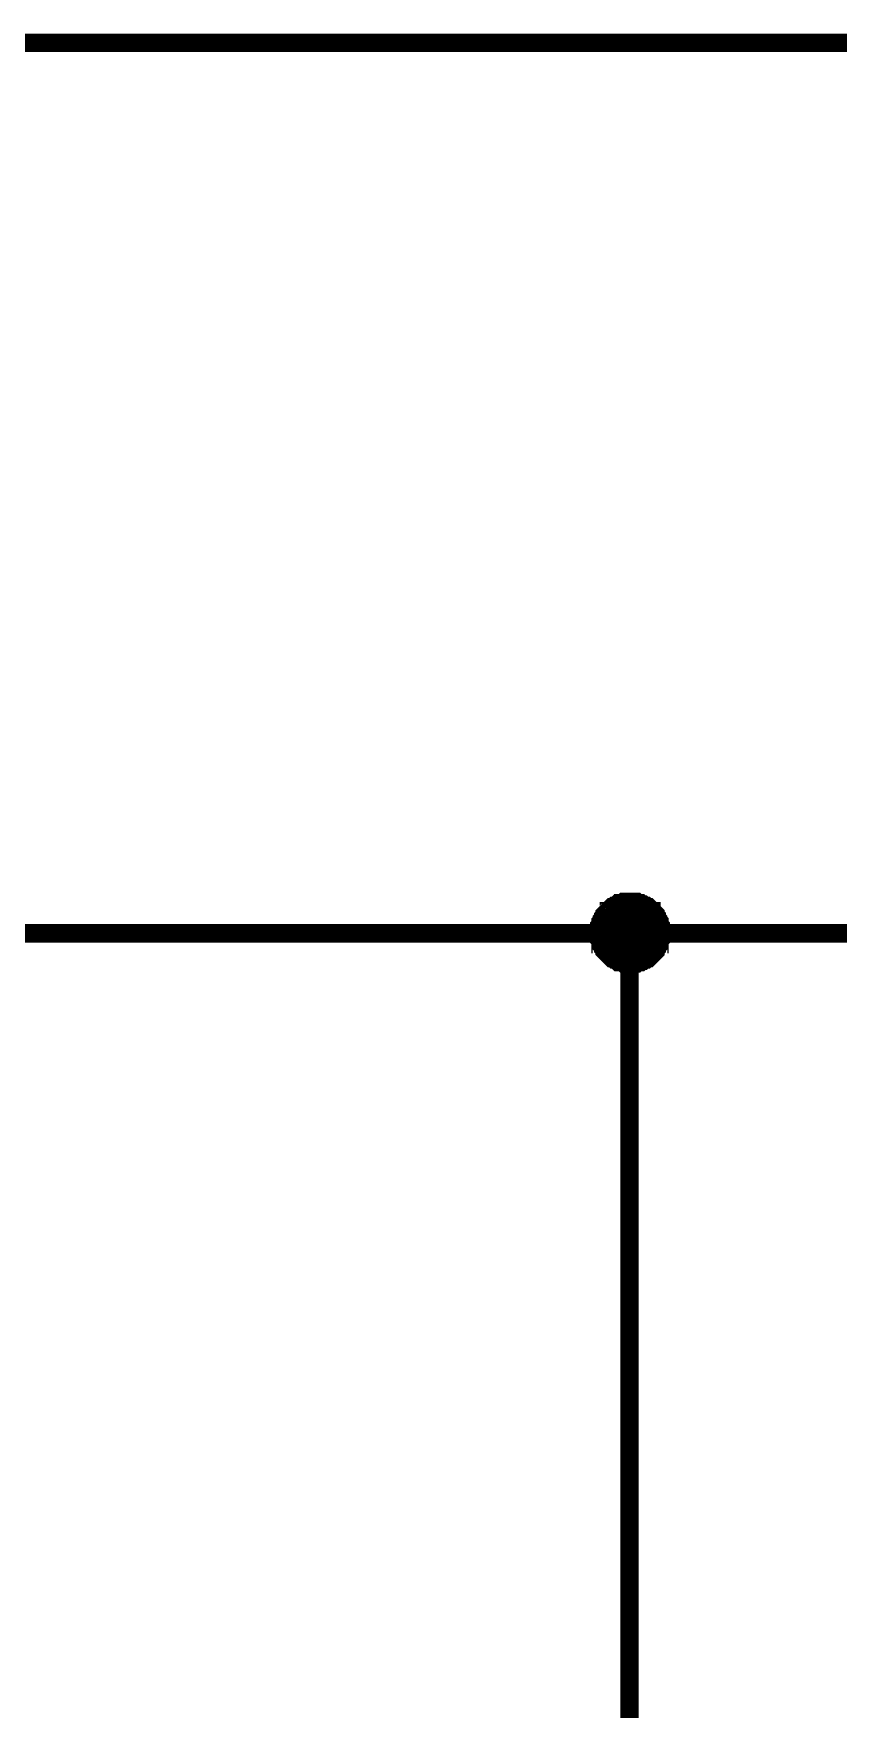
# Model space of a CAD drawing. Header units: millimetres. Extents: x 0 to 800, y 0 to 567.
# Drawn here: x 615.78 to 628.91, y 214.83 to 242.15 of the extents above; entities that cross this region are included whole.
import ezdxf

# ---------------------------------------------------------------- set-up
doc = ezdxf.new("R2010")
doc.units = ezdxf.units.MM
doc.layers.add('Sheet', color=255, linetype='Continuous')

msp = doc.modelspace()

# ---------------------------------------------------------------- linework, layer by layer
at = {"layer": 'Sheet'}
for points, const_width in [([(644.515, 240.697), (644.515, 241.996), (570.015, 241.996), (570.015, 229.991)], 0.3), ([(625.005, 227.482), (625.005, 227.504), (625.005, 227.527), (625.005, 227.571), (625.005, 227.594), (625.028, 227.616), (625.028, 227.639), (625.028, 227.661), (625.05, 227.683), (625.05, 227.706), (625.073, 227.728), (625.073, 227.751), (625.095, 227.773), (625.095, 227.795), (625.117, 227.818), (625.14, 227.84), (625.162, 227.84), (625.162, 227.863), (625.185, 227.885), (625.207, 227.907), (625.229, 227.907), (625.252, 227.93), (625.274, 227.93), (625.297, 227.952), (625.297, 227.952), (625.319, 227.975), (625.364, 227.975), (625.386, 227.975), (625.409, 227.997), (625.431, 227.997), (625.453, 227.997), (625.476, 227.997), (625.498, 227.997)], 0.3), ([(625.005, 227.482), (625.005, 227.504), (625.005, 227.527), (625.005, 227.571), (625.005, 227.594), (625.028, 227.616), (625.028, 227.639), (625.028, 227.661), (625.05, 227.683), (625.05, 227.706), (625.073, 227.728), (625.073, 227.751), (625.095, 227.773), (625.095, 227.795), (625.117, 227.818), (625.14, 227.84), (625.162, 227.84), (625.162, 227.863), (625.185, 227.885), (625.207, 227.907), (625.229, 227.907), (625.252, 227.93), (625.274, 227.93), (625.297, 227.952), (625.297, 227.952), (625.319, 227.975), (625.364, 227.975), (625.386, 227.975), (625.409, 227.997), (625.431, 227.997), (625.453, 227.997), (625.476, 227.997), (625.498, 227.997)], 0.3), ([(625.005, 227.482), (625.005, 227.504), (625.005, 227.527), (625.005, 227.571), (625.005, 227.594), (625.028, 227.616), (625.028, 227.639), (625.028, 227.661), (625.05, 227.683), (625.05, 227.706), (625.073, 227.728), (625.073, 227.751), (625.095, 227.773), (625.095, 227.795), (625.117, 227.818), (625.14, 227.84), (625.162, 227.84), (625.162, 227.863), (625.185, 227.885), (625.207, 227.907), (625.229, 227.907), (625.252, 227.93), (625.274, 227.93), (625.297, 227.952), (625.297, 227.952), (625.319, 227.975), (625.364, 227.975), (625.386, 227.975), (625.409, 227.997), (625.431, 227.997), (625.453, 227.997), (625.476, 227.997), (625.498, 227.997)], 0.3), ([(625.005, 227.482), (625.005, 227.504), (625.005, 227.527), (625.005, 227.571), (625.005, 227.594), (625.028, 227.616), (625.028, 227.639), (625.028, 227.661), (625.05, 227.683), (625.05, 227.706), (625.073, 227.728), (625.073, 227.751), (625.095, 227.773), (625.095, 227.795), (625.117, 227.818), (625.14, 227.84), (625.162, 227.84), (625.162, 227.863), (625.185, 227.885), (625.207, 227.907), (625.229, 227.907), (625.252, 227.93), (625.274, 227.93), (625.297, 227.952), (625.297, 227.952), (625.319, 227.975), (625.364, 227.975), (625.386, 227.975), (625.409, 227.997), (625.431, 227.997), (625.453, 227.997), (625.476, 227.997), (625.498, 227.997)], 0.3), ([(625.498, 227.997), (625.498, 227.997)], 0.3), ([(625.498, 227.997), (625.521, 227.997), (625.543, 227.997), (625.588, 227.997), (625.61, 227.997), (625.633, 227.975), (625.655, 227.975), (625.677, 227.975), (625.7, 227.952), (625.722, 227.952), (625.745, 227.93), (625.767, 227.93), (625.789, 227.907), (625.812, 227.907), (625.834, 227.885), (625.856, 227.863), (625.856, 227.84), (625.879, 227.84), (625.901, 227.818), (625.924, 227.795), (625.924, 227.773), (625.946, 227.751), (625.946, 227.728), (625.968, 227.706), (625.968, 227.683), (625.991, 227.661), (625.991, 227.639), (625.991, 227.616), (626.013, 227.594), (626.013, 227.571), (626.013, 227.527), (626.013, 227.504), (626.013, 227.482)], 0.3), ([(625.498, 227.997), (625.498, 227.997)], 0.3), ([(625.498, 227.997), (625.521, 227.997), (625.543, 227.997), (625.588, 227.997), (625.61, 227.997), (625.633, 227.975), (625.655, 227.975), (625.677, 227.975), (625.7, 227.952), (625.722, 227.952), (625.745, 227.93), (625.767, 227.93), (625.789, 227.907), (625.812, 227.907), (625.834, 227.885), (625.856, 227.863), (625.856, 227.84), (625.879, 227.84), (625.901, 227.818), (625.924, 227.795), (625.924, 227.773), (625.946, 227.751), (625.946, 227.728), (625.968, 227.706), (625.968, 227.683), (625.991, 227.661), (625.991, 227.639), (625.991, 227.616), (626.013, 227.594), (626.013, 227.571), (626.013, 227.527), (626.013, 227.504), (626.013, 227.482)], 0.3), ([(625.498, 227.997), (625.498, 227.997)], 0.3), ([(625.498, 227.997), (625.521, 227.997), (625.543, 227.997), (625.588, 227.997), (625.61, 227.997), (625.633, 227.975), (625.655, 227.975), (625.677, 227.975), (625.7, 227.952), (625.722, 227.952), (625.745, 227.93), (625.767, 227.93), (625.789, 227.907), (625.812, 227.907), (625.834, 227.885), (625.856, 227.863), (625.856, 227.84), (625.879, 227.84), (625.901, 227.818), (625.924, 227.795), (625.924, 227.773), (625.946, 227.751), (625.946, 227.728), (625.968, 227.706), (625.968, 227.683), (625.991, 227.661), (625.991, 227.639), (625.991, 227.616), (626.013, 227.594), (626.013, 227.571), (626.013, 227.527), (626.013, 227.504), (626.013, 227.482)], 0.3), ([(625.498, 227.997), (625.498, 227.997)], 0.3), ([(625.498, 227.997), (625.521, 227.997), (625.543, 227.997), (625.588, 227.997), (625.61, 227.997), (625.633, 227.975), (625.655, 227.975), (625.677, 227.975), (625.7, 227.952), (625.722, 227.952), (625.745, 227.93), (625.767, 227.93), (625.789, 227.907), (625.812, 227.907), (625.834, 227.885), (625.856, 227.863), (625.856, 227.84), (625.879, 227.84), (625.901, 227.818), (625.924, 227.795), (625.924, 227.773), (625.946, 227.751), (625.946, 227.728), (625.968, 227.706), (625.968, 227.683), (625.991, 227.661), (625.991, 227.639), (625.991, 227.616), (626.013, 227.594), (626.013, 227.571), (626.013, 227.527), (626.013, 227.504), (626.013, 227.482)], 0.3), ([(625.005, 227.482), (625.005, 227.504), (625.005, 227.527), (625.005, 227.571), (625.005, 227.594), (625.028, 227.616), (625.028, 227.639), (625.028, 227.661), (625.05, 227.683), (625.05, 227.706), (625.073, 227.728), (625.073, 227.751), (625.095, 227.773), (625.095, 227.795), (625.117, 227.818), (625.14, 227.84), (625.162, 227.84), (625.162, 227.863), (625.185, 227.885), (625.207, 227.907), (625.229, 227.907), (625.252, 227.93), (625.274, 227.93), (625.297, 227.952), (625.297, 227.952), (625.319, 227.975), (625.364, 227.975), (625.386, 227.975), (625.409, 227.997), (625.431, 227.997), (625.453, 227.997), (625.476, 227.997), (625.498, 227.997)], 0.0991), ([(625.005, 227.482), (625.005, 227.504), (625.005, 227.527), (625.005, 227.571), (625.005, 227.594), (625.028, 227.616), (625.028, 227.639), (625.028, 227.661), (625.05, 227.683), (625.05, 227.706), (625.073, 227.728), (625.073, 227.751), (625.095, 227.773), (625.095, 227.795), (625.117, 227.818), (625.14, 227.84), (625.162, 227.84), (625.162, 227.863), (625.185, 227.885), (625.207, 227.907), (625.229, 227.907), (625.252, 227.93), (625.274, 227.93), (625.297, 227.952), (625.297, 227.952), (625.319, 227.975), (625.364, 227.975), (625.386, 227.975), (625.409, 227.997), (625.431, 227.997), (625.453, 227.997), (625.476, 227.997), (625.498, 227.997)], 0.0991), ([(625.005, 227.482), (625.005, 227.504), (625.005, 227.527), (625.005, 227.571), (625.005, 227.594), (625.028, 227.616), (625.028, 227.639), (625.028, 227.661), (625.05, 227.683), (625.05, 227.706), (625.073, 227.728), (625.073, 227.751), (625.095, 227.773), (625.095, 227.795), (625.117, 227.818), (625.14, 227.84), (625.162, 227.84), (625.162, 227.863), (625.185, 227.885), (625.207, 227.907), (625.229, 227.907), (625.252, 227.93), (625.274, 227.93), (625.297, 227.952), (625.297, 227.952), (625.319, 227.975), (625.364, 227.975), (625.386, 227.975), (625.409, 227.997), (625.431, 227.997), (625.453, 227.997), (625.476, 227.997), (625.498, 227.997)], 0.0991), ([(625.005, 227.482), (625.005, 227.504), (625.005, 227.527), (625.005, 227.571), (625.005, 227.594), (625.028, 227.616), (625.028, 227.639), (625.028, 227.661), (625.05, 227.683), (625.05, 227.706), (625.073, 227.728), (625.073, 227.751), (625.095, 227.773), (625.095, 227.795), (625.117, 227.818), (625.14, 227.84), (625.162, 227.84), (625.162, 227.863), (625.185, 227.885), (625.207, 227.907), (625.229, 227.907), (625.252, 227.93), (625.274, 227.93), (625.297, 227.952), (625.297, 227.952), (625.319, 227.975), (625.364, 227.975), (625.386, 227.975), (625.409, 227.997), (625.431, 227.997), (625.453, 227.997), (625.476, 227.997), (625.498, 227.997)], 0.0991), ([(625.498, 227.997), (625.498, 227.997)], 0.0991), ([(625.498, 227.997), (625.521, 227.997), (625.543, 227.997), (625.588, 227.997), (625.61, 227.997), (625.633, 227.975), (625.655, 227.975), (625.677, 227.975), (625.7, 227.952), (625.722, 227.952), (625.745, 227.93), (625.767, 227.93), (625.789, 227.907), (625.812, 227.907), (625.834, 227.885), (625.856, 227.863), (625.856, 227.84), (625.879, 227.84), (625.901, 227.818), (625.924, 227.795), (625.924, 227.773), (625.946, 227.751), (625.946, 227.728), (625.968, 227.706), (625.968, 227.683), (625.991, 227.661), (625.991, 227.639), (625.991, 227.616), (626.013, 227.594), (626.013, 227.571), (626.013, 227.527), (626.013, 227.504), (626.013, 227.482)], 0.0991), ([(625.498, 227.997), (625.498, 227.997)], 0.0991), ([(625.498, 227.997), (625.521, 227.997), (625.543, 227.997), (625.588, 227.997), (625.61, 227.997), (625.633, 227.975), (625.655, 227.975), (625.677, 227.975), (625.7, 227.952), (625.722, 227.952), (625.745, 227.93), (625.767, 227.93), (625.789, 227.907), (625.812, 227.907), (625.834, 227.885), (625.856, 227.863), (625.856, 227.84), (625.879, 227.84), (625.901, 227.818), (625.924, 227.795), (625.924, 227.773), (625.946, 227.751), (625.946, 227.728), (625.968, 227.706), (625.968, 227.683), (625.991, 227.661), (625.991, 227.639), (625.991, 227.616), (626.013, 227.594), (626.013, 227.571), (626.013, 227.527), (626.013, 227.504), (626.013, 227.482)], 0.0991), ([(625.498, 227.997), (625.498, 227.997)], 0.0991), ([(625.498, 227.997), (625.521, 227.997), (625.543, 227.997), (625.588, 227.997), (625.61, 227.997), (625.633, 227.975), (625.655, 227.975), (625.677, 227.975), (625.7, 227.952), (625.722, 227.952), (625.745, 227.93), (625.767, 227.93), (625.789, 227.907), (625.812, 227.907), (625.834, 227.885), (625.856, 227.863), (625.856, 227.84), (625.879, 227.84), (625.901, 227.818), (625.924, 227.795), (625.924, 227.773), (625.946, 227.751), (625.946, 227.728), (625.968, 227.706), (625.968, 227.683), (625.991, 227.661), (625.991, 227.639), (625.991, 227.616), (626.013, 227.594), (626.013, 227.571), (626.013, 227.527), (626.013, 227.504), (626.013, 227.482)], 0.0991), ([(625.498, 227.997), (625.498, 227.997)], 0.0991), ([(625.498, 227.997), (625.521, 227.997), (625.543, 227.997), (625.588, 227.997), (625.61, 227.997), (625.633, 227.975), (625.655, 227.975), (625.677, 227.975), (625.7, 227.952), (625.722, 227.952), (625.745, 227.93), (625.767, 227.93), (625.789, 227.907), (625.812, 227.907), (625.834, 227.885), (625.856, 227.863), (625.856, 227.84), (625.879, 227.84), (625.901, 227.818), (625.924, 227.795), (625.924, 227.773), (625.946, 227.751), (625.946, 227.728), (625.968, 227.706), (625.968, 227.683), (625.991, 227.661), (625.991, 227.639), (625.991, 227.616), (626.013, 227.594), (626.013, 227.571), (626.013, 227.527), (626.013, 227.504), (626.013, 227.482)], 0.0991), ([(591.295, 227.482), (595.998, 227.482), (610.513, 227.482), (625.498, 227.482), (628.007, 227.482)], 0.3), ([(625.498, 226.989), (625.476, 226.989), (625.453, 226.989), (625.431, 226.989), (625.409, 226.989), (625.386, 227.011), (625.364, 227.011), (625.319, 227.011), (625.297, 227.034), (625.297, 227.034), (625.274, 227.056), (625.252, 227.056), (625.229, 227.079), (625.207, 227.079), (625.185, 227.101), (625.162, 227.123), (625.162, 227.123), (625.14, 227.146), (625.117, 227.168), (625.095, 227.191), (625.095, 227.213), (625.073, 227.235), (625.073, 227.258), (625.05, 227.28), (625.05, 227.303), (625.028, 227.303), (625.028, 227.347), (625.028, 227.37), (625.005, 227.392), (625.005, 227.415), (625.005, 227.437), (625.005, 227.459), (625.005, 227.482)], 0.3), ([(625.005, 227.482), (625.005, 227.482)], 0.3), ([(625.498, 226.989), (625.476, 226.989), (625.453, 226.989), (625.431, 226.989), (625.409, 226.989), (625.386, 227.011), (625.364, 227.011), (625.319, 227.011), (625.297, 227.034), (625.297, 227.034), (625.274, 227.056), (625.252, 227.056), (625.229, 227.079), (625.207, 227.079), (625.185, 227.101), (625.162, 227.123), (625.162, 227.123), (625.14, 227.146), (625.117, 227.168), (625.095, 227.191), (625.095, 227.213), (625.073, 227.235), (625.073, 227.258), (625.05, 227.28), (625.05, 227.303), (625.028, 227.303), (625.028, 227.347), (625.028, 227.37), (625.005, 227.392), (625.005, 227.415), (625.005, 227.437), (625.005, 227.459), (625.005, 227.482)], 0.3), ([(625.005, 227.482), (625.005, 227.482)], 0.3), ([(625.498, 226.989), (625.476, 226.989), (625.453, 226.989), (625.431, 226.989), (625.409, 226.989), (625.386, 227.011), (625.364, 227.011), (625.319, 227.011), (625.297, 227.034), (625.297, 227.034), (625.274, 227.056), (625.252, 227.056), (625.229, 227.079), (625.207, 227.079), (625.185, 227.101), (625.162, 227.123), (625.162, 227.123), (625.14, 227.146), (625.117, 227.168), (625.095, 227.191), (625.095, 227.213), (625.073, 227.235), (625.073, 227.258), (625.05, 227.28), (625.05, 227.303), (625.028, 227.303), (625.028, 227.347), (625.028, 227.37), (625.005, 227.392), (625.005, 227.415), (625.005, 227.437), (625.005, 227.459), (625.005, 227.482)], 0.3), ([(625.005, 227.482), (625.005, 227.482)], 0.3), ([(625.498, 226.989), (625.476, 226.989), (625.453, 226.989), (625.431, 226.989), (625.409, 226.989), (625.386, 227.011), (625.364, 227.011), (625.319, 227.011), (625.297, 227.034), (625.297, 227.034), (625.274, 227.056), (625.252, 227.056), (625.229, 227.079), (625.207, 227.079), (625.185, 227.101), (625.162, 227.123), (625.162, 227.123), (625.14, 227.146), (625.117, 227.168), (625.095, 227.191), (625.095, 227.213), (625.073, 227.235), (625.073, 227.258), (625.05, 227.28), (625.05, 227.303), (625.028, 227.303), (625.028, 227.347), (625.028, 227.37), (625.005, 227.392), (625.005, 227.415), (625.005, 227.437), (625.005, 227.459), (625.005, 227.482)], 0.3), ([(625.005, 227.482), (625.005, 227.482)], 0.3), ([(625.498, 226.989), (625.476, 226.989), (625.453, 226.989), (625.431, 226.989), (625.409, 226.989), (625.386, 227.011), (625.364, 227.011), (625.319, 227.011), (625.297, 227.034), (625.297, 227.034), (625.274, 227.056), (625.252, 227.056), (625.229, 227.079), (625.207, 227.079), (625.185, 227.101), (625.162, 227.123), (625.162, 227.123), (625.14, 227.146), (625.117, 227.168), (625.095, 227.191), (625.095, 227.213), (625.073, 227.235), (625.073, 227.258), (625.05, 227.28), (625.05, 227.303), (625.028, 227.303), (625.028, 227.347), (625.028, 227.37), (625.005, 227.392), (625.005, 227.415), (625.005, 227.437), (625.005, 227.459), (625.005, 227.482)], 0.0991), ([(625.005, 227.482), (625.005, 227.482)], 0.0991), ([(625.498, 226.989), (625.476, 226.989), (625.453, 226.989), (625.431, 226.989), (625.409, 226.989), (625.386, 227.011), (625.364, 227.011), (625.319, 227.011), (625.297, 227.034), (625.297, 227.034), (625.274, 227.056), (625.252, 227.056), (625.229, 227.079), (625.207, 227.079), (625.185, 227.101), (625.162, 227.123), (625.162, 227.123), (625.14, 227.146), (625.117, 227.168), (625.095, 227.191), (625.095, 227.213), (625.073, 227.235), (625.073, 227.258), (625.05, 227.28), (625.05, 227.303), (625.028, 227.303), (625.028, 227.347), (625.028, 227.37), (625.005, 227.392), (625.005, 227.415), (625.005, 227.437), (625.005, 227.459), (625.005, 227.482)], 0.0991), ([(625.005, 227.482), (625.005, 227.482)], 0.0991), ([(625.498, 226.989), (625.476, 226.989), (625.453, 226.989), (625.431, 226.989), (625.409, 226.989), (625.386, 227.011), (625.364, 227.011), (625.319, 227.011), (625.297, 227.034), (625.297, 227.034), (625.274, 227.056), (625.252, 227.056), (625.229, 227.079), (625.207, 227.079), (625.185, 227.101), (625.162, 227.123), (625.162, 227.123), (625.14, 227.146), (625.117, 227.168), (625.095, 227.191), (625.095, 227.213), (625.073, 227.235), (625.073, 227.258), (625.05, 227.28), (625.05, 227.303), (625.028, 227.303), (625.028, 227.347), (625.028, 227.37), (625.005, 227.392), (625.005, 227.415), (625.005, 227.437), (625.005, 227.459), (625.005, 227.482)], 0.0991), ([(625.005, 227.482), (625.005, 227.482)], 0.0991), ([(625.498, 226.989), (625.476, 226.989), (625.453, 226.989), (625.431, 226.989), (625.409, 226.989), (625.386, 227.011), (625.364, 227.011), (625.319, 227.011), (625.297, 227.034), (625.297, 227.034), (625.274, 227.056), (625.252, 227.056), (625.229, 227.079), (625.207, 227.079), (625.185, 227.101), (625.162, 227.123), (625.162, 227.123), (625.14, 227.146), (625.117, 227.168), (625.095, 227.191), (625.095, 227.213), (625.073, 227.235), (625.073, 227.258), (625.05, 227.28), (625.05, 227.303), (625.028, 227.303), (625.028, 227.347), (625.028, 227.37), (625.005, 227.392), (625.005, 227.415), (625.005, 227.437), (625.005, 227.459), (625.005, 227.482)], 0.0991), ([(625.005, 227.482), (625.005, 227.482)], 0.0991), ([(625.498, 209.496), (625.498, 227.482)], 0.3), ([(626.013, 227.482), (626.013, 227.459), (626.013, 227.437), (626.013, 227.415), (626.013, 227.392), (625.991, 227.37), (625.991, 227.347), (625.991, 227.303), (625.968, 227.303), (625.968, 227.28), (625.946, 227.258), (625.946, 227.235), (625.924, 227.213), (625.924, 227.191), (625.901, 227.168), (625.879, 227.146), (625.856, 227.123), (625.856, 227.123), (625.834, 227.101), (625.812, 227.079), (625.789, 227.079), (625.767, 227.056), (625.745, 227.056), (625.722, 227.034), (625.7, 227.034), (625.677, 227.011), (625.655, 227.011), (625.633, 227.011), (625.61, 226.989), (625.588, 226.989), (625.543, 226.989), (625.521, 226.989), (625.498, 226.989)], 0.3), ([(626.013, 227.482), (626.013, 227.459), (626.013, 227.437), (626.013, 227.415), (626.013, 227.392), (625.991, 227.37), (625.991, 227.347), (625.991, 227.303), (625.968, 227.303), (625.968, 227.28), (625.946, 227.258), (625.946, 227.235), (625.924, 227.213), (625.924, 227.191), (625.901, 227.168), (625.879, 227.146), (625.856, 227.123), (625.856, 227.123), (625.834, 227.101), (625.812, 227.079), (625.789, 227.079), (625.767, 227.056), (625.745, 227.056), (625.722, 227.034), (625.7, 227.034), (625.677, 227.011), (625.655, 227.011), (625.633, 227.011), (625.61, 226.989), (625.588, 226.989), (625.543, 226.989), (625.521, 226.989), (625.498, 226.989)], 0.3), ([(626.013, 227.482), (626.013, 227.459), (626.013, 227.437), (626.013, 227.415), (626.013, 227.392), (625.991, 227.37), (625.991, 227.347), (625.991, 227.303), (625.968, 227.303), (625.968, 227.28), (625.946, 227.258), (625.946, 227.235), (625.924, 227.213), (625.924, 227.191), (625.901, 227.168), (625.879, 227.146), (625.856, 227.123), (625.856, 227.123), (625.834, 227.101), (625.812, 227.079), (625.789, 227.079), (625.767, 227.056), (625.745, 227.056), (625.722, 227.034), (625.7, 227.034), (625.677, 227.011), (625.655, 227.011), (625.633, 227.011), (625.61, 226.989), (625.588, 226.989), (625.543, 226.989), (625.521, 226.989), (625.498, 226.989)], 0.3), ([(626.013, 227.482), (626.013, 227.459), (626.013, 227.437), (626.013, 227.415), (626.013, 227.392), (625.991, 227.37), (625.991, 227.347), (625.991, 227.303), (625.968, 227.303), (625.968, 227.28), (625.946, 227.258), (625.946, 227.235), (625.924, 227.213), (625.924, 227.191), (625.901, 227.168), (625.879, 227.146), (625.856, 227.123), (625.856, 227.123), (625.834, 227.101), (625.812, 227.079), (625.789, 227.079), (625.767, 227.056), (625.745, 227.056), (625.722, 227.034), (625.7, 227.034), (625.677, 227.011), (625.655, 227.011), (625.633, 227.011), (625.61, 226.989), (625.588, 226.989), (625.543, 226.989), (625.521, 226.989), (625.498, 226.989)], 0.3), ([(626.013, 227.482), (626.013, 227.459), (626.013, 227.437), (626.013, 227.415), (626.013, 227.392), (625.991, 227.37), (625.991, 227.347), (625.991, 227.303), (625.968, 227.303), (625.968, 227.28), (625.946, 227.258), (625.946, 227.235), (625.924, 227.213), (625.924, 227.191), (625.901, 227.168), (625.879, 227.146), (625.856, 227.123), (625.856, 227.123), (625.834, 227.101), (625.812, 227.079), (625.789, 227.079), (625.767, 227.056), (625.745, 227.056), (625.722, 227.034), (625.7, 227.034), (625.677, 227.011), (625.655, 227.011), (625.633, 227.011), (625.61, 226.989), (625.588, 226.989), (625.543, 226.989), (625.521, 226.989), (625.498, 226.989)], 0.0991), ([(626.013, 227.482), (626.013, 227.459), (626.013, 227.437), (626.013, 227.415), (626.013, 227.392), (625.991, 227.37), (625.991, 227.347), (625.991, 227.303), (625.968, 227.303), (625.968, 227.28), (625.946, 227.258), (625.946, 227.235), (625.924, 227.213), (625.924, 227.191), (625.901, 227.168), (625.879, 227.146), (625.856, 227.123), (625.856, 227.123), (625.834, 227.101), (625.812, 227.079), (625.789, 227.079), (625.767, 227.056), (625.745, 227.056), (625.722, 227.034), (625.7, 227.034), (625.677, 227.011), (625.655, 227.011), (625.633, 227.011), (625.61, 226.989), (625.588, 226.989), (625.543, 226.989), (625.521, 226.989), (625.498, 226.989)], 0.0991), ([(626.013, 227.482), (626.013, 227.459), (626.013, 227.437), (626.013, 227.415), (626.013, 227.392), (625.991, 227.37), (625.991, 227.347), (625.991, 227.303), (625.968, 227.303), (625.968, 227.28), (625.946, 227.258), (625.946, 227.235), (625.924, 227.213), (625.924, 227.191), (625.901, 227.168), (625.879, 227.146), (625.856, 227.123), (625.856, 227.123), (625.834, 227.101), (625.812, 227.079), (625.789, 227.079), (625.767, 227.056), (625.745, 227.056), (625.722, 227.034), (625.7, 227.034), (625.677, 227.011), (625.655, 227.011), (625.633, 227.011), (625.61, 226.989), (625.588, 226.989), (625.543, 226.989), (625.521, 226.989), (625.498, 226.989)], 0.0991), ([(626.013, 227.482), (626.013, 227.459), (626.013, 227.437), (626.013, 227.415), (626.013, 227.392), (625.991, 227.37), (625.991, 227.347), (625.991, 227.303), (625.968, 227.303), (625.968, 227.28), (625.946, 227.258), (625.946, 227.235), (625.924, 227.213), (625.924, 227.191), (625.901, 227.168), (625.879, 227.146), (625.856, 227.123), (625.856, 227.123), (625.834, 227.101), (625.812, 227.079), (625.789, 227.079), (625.767, 227.056), (625.745, 227.056), (625.722, 227.034), (625.7, 227.034), (625.677, 227.011), (625.655, 227.011), (625.633, 227.011), (625.61, 226.989), (625.588, 226.989), (625.543, 226.989), (625.521, 226.989), (625.498, 226.989)], 0.0991), ([(626.013, 227.482), (626.013, 227.482), (626.013, 227.482), (626.013, 227.482), (626.013, 227.482), (626.013, 227.482), (626.013, 227.482), (626.013, 227.482), (626.013, 227.482), (626.013, 227.482), (626.013, 227.482), (626.013, 227.482), (626.013, 227.482), (626.013, 227.482), (626.013, 227.482), (626.013, 227.482), (626.013, 227.482), (626.013, 227.482), (626.013, 227.482), (626.013, 227.482), (626.013, 227.482), (626.013, 227.482), (626.013, 227.482), (626.013, 227.482), (626.013, 227.482), (626.013, 227.482), (626.013, 227.482), (626.013, 227.482), (626.013, 227.482), (626.013, 227.482), (626.013, 227.482), (626.013, 227.482), (626.013, 227.482)], 0.3), ([(626.013, 227.482), (626.013, 227.482)], 0.3), ([(626.013, 227.482), (626.013, 227.482), (626.013, 227.482), (626.013, 227.482), (626.013, 227.482), (626.013, 227.482), (626.013, 227.482), (626.013, 227.482), (626.013, 227.482), (626.013, 227.482), (626.013, 227.482), (626.013, 227.482), (626.013, 227.482), (626.013, 227.482), (626.013, 227.482), (626.013, 227.482), (626.013, 227.482), (626.013, 227.482), (626.013, 227.482), (626.013, 227.482), (626.013, 227.482), (626.013, 227.482), (626.013, 227.482), (626.013, 227.482), (626.013, 227.482), (626.013, 227.482), (626.013, 227.482), (626.013, 227.482), (626.013, 227.482), (626.013, 227.482), (626.013, 227.482), (626.013, 227.482), (626.013, 227.482)], 0.3), ([(626.013, 227.482), (626.013, 227.482)], 0.3), ([(626.013, 227.482), (626.013, 227.482), (626.013, 227.482), (626.013, 227.482), (626.013, 227.482), (626.013, 227.482), (626.013, 227.482), (626.013, 227.482), (626.013, 227.482), (626.013, 227.482), (626.013, 227.482), (626.013, 227.482), (626.013, 227.482), (626.013, 227.482), (626.013, 227.482), (626.013, 227.482), (626.013, 227.482), (626.013, 227.482), (626.013, 227.482), (626.013, 227.482), (626.013, 227.482), (626.013, 227.482), (626.013, 227.482), (626.013, 227.482), (626.013, 227.482), (626.013, 227.482), (626.013, 227.482), (626.013, 227.482), (626.013, 227.482), (626.013, 227.482), (626.013, 227.482), (626.013, 227.482), (626.013, 227.482)], 0.3), ([(626.013, 227.482), (626.013, 227.482)], 0.3), ([(626.013, 227.482), (626.013, 227.482), (626.013, 227.482), (626.013, 227.482), (626.013, 227.482), (626.013, 227.482), (626.013, 227.482), (626.013, 227.482), (626.013, 227.482), (626.013, 227.482), (626.013, 227.482), (626.013, 227.482), (626.013, 227.482), (626.013, 227.482), (626.013, 227.482), (626.013, 227.482), (626.013, 227.482), (626.013, 227.482), (626.013, 227.482), (626.013, 227.482), (626.013, 227.482), (626.013, 227.482), (626.013, 227.482), (626.013, 227.482), (626.013, 227.482), (626.013, 227.482), (626.013, 227.482), (626.013, 227.482), (626.013, 227.482), (626.013, 227.482), (626.013, 227.482), (626.013, 227.482), (626.013, 227.482)], 0.3), ([(626.013, 227.482), (626.013, 227.482)], 0.3), ([(626.013, 227.482), (626.013, 227.482), (626.013, 227.482), (626.013, 227.482), (626.013, 227.482), (626.013, 227.482), (626.013, 227.482), (626.013, 227.482), (626.013, 227.482), (626.013, 227.482), (626.013, 227.482), (626.013, 227.482), (626.013, 227.482), (626.013, 227.482), (626.013, 227.482), (626.013, 227.482), (626.013, 227.482), (626.013, 227.482), (626.013, 227.482), (626.013, 227.482), (626.013, 227.482), (626.013, 227.482), (626.013, 227.482), (626.013, 227.482), (626.013, 227.482), (626.013, 227.482), (626.013, 227.482), (626.013, 227.482), (626.013, 227.482), (626.013, 227.482), (626.013, 227.482), (626.013, 227.482), (626.013, 227.482)], 0.0991), ([(626.013, 227.482), (626.013, 227.482)], 0.0991), ([(626.013, 227.482), (626.013, 227.482), (626.013, 227.482), (626.013, 227.482), (626.013, 227.482), (626.013, 227.482), (626.013, 227.482), (626.013, 227.482), (626.013, 227.482), (626.013, 227.482), (626.013, 227.482), (626.013, 227.482), (626.013, 227.482), (626.013, 227.482), (626.013, 227.482), (626.013, 227.482), (626.013, 227.482), (626.013, 227.482), (626.013, 227.482), (626.013, 227.482), (626.013, 227.482), (626.013, 227.482), (626.013, 227.482), (626.013, 227.482), (626.013, 227.482), (626.013, 227.482), (626.013, 227.482), (626.013, 227.482), (626.013, 227.482), (626.013, 227.482), (626.013, 227.482), (626.013, 227.482), (626.013, 227.482)], 0.0991), ([(626.013, 227.482), (626.013, 227.482)], 0.0991), ([(626.013, 227.482), (626.013, 227.482), (626.013, 227.482), (626.013, 227.482), (626.013, 227.482), (626.013, 227.482), (626.013, 227.482), (626.013, 227.482), (626.013, 227.482), (626.013, 227.482), (626.013, 227.482), (626.013, 227.482), (626.013, 227.482), (626.013, 227.482), (626.013, 227.482), (626.013, 227.482), (626.013, 227.482), (626.013, 227.482), (626.013, 227.482), (626.013, 227.482), (626.013, 227.482), (626.013, 227.482), (626.013, 227.482), (626.013, 227.482), (626.013, 227.482), (626.013, 227.482), (626.013, 227.482), (626.013, 227.482), (626.013, 227.482), (626.013, 227.482), (626.013, 227.482), (626.013, 227.482), (626.013, 227.482)], 0.0991), ([(626.013, 227.482), (626.013, 227.482)], 0.0991), ([(626.013, 227.482), (626.013, 227.482), (626.013, 227.482), (626.013, 227.482), (626.013, 227.482), (626.013, 227.482), (626.013, 227.482), (626.013, 227.482), (626.013, 227.482), (626.013, 227.482), (626.013, 227.482), (626.013, 227.482), (626.013, 227.482), (626.013, 227.482), (626.013, 227.482), (626.013, 227.482), (626.013, 227.482), (626.013, 227.482), (626.013, 227.482), (626.013, 227.482), (626.013, 227.482), (626.013, 227.482), (626.013, 227.482), (626.013, 227.482), (626.013, 227.482), (626.013, 227.482), (626.013, 227.482), (626.013, 227.482), (626.013, 227.482), (626.013, 227.482), (626.013, 227.482), (626.013, 227.482), (626.013, 227.482)], 0.0991), ([(626.013, 227.482), (626.013, 227.482)], 0.0991), ([(633.517, 227.482), (628.007, 227.482)], 0.3)]:
    msp.add_lwpolyline(points, dxfattribs=dict(at, const_width=const_width))
at = {"layer": 'Sheet', "const_width": 0.508}
msp.add_lwpolyline([(625.245, 227.5, 1), (625.753, 227.5, 1)], format="xyb", close=True, dxfattribs=at)

doc.saveas('drawing.dxf')
